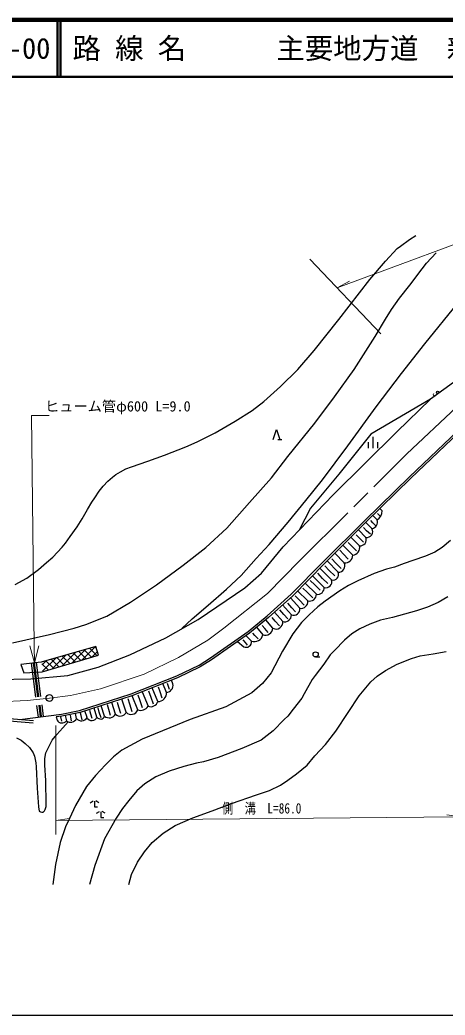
# Model space of a CAD drawing. Units: millimetres at full size, sheet at 1:1000; details may follow other scales. Extents: x 40000 to 680000, y 20000 to 380000.
# Drawn here: x 171120 to 245929, y 205000 to 380000 of the extents above; entities that cross this region are included whole.
import ezdxf
from ezdxf.enums import TextEntityAlignment as Align

# ---------------------------------------------------------------- set-up
doc = ezdxf.new("R2010")
doc.units = ezdxf.units.MM
doc.header["$LTSCALE"] = 1000
doc.linetypes.add('CHAIN', pattern=[18.5, 12, -1.5, 3.5, -1.5])
doc.linetypes.add('DASHED', pattern=[7.5, 6, -1.5])
for name, color, linetype, lineweight in [('M-BGD', 7, 'Continuous', 25), ('M-BMK', 2, 'CHAIN', 13), ('M-BMK-SRVR', 3, 'Continuous', 25), ('M-STR-HTXT', 7, 'Continuous', 13), ('M-TTL', 2, 'Continuous', 140), ('M-TTL-BAND', 7, 'Continuous', 25), ('M-TTL-LINE', 7, 'Continuous', 50)]:
    doc.layers.add(name, color=color, linetype=linetype, lineweight=lineweight)
doc.layers.add('M-TTL-TXT', color=7, linetype='Continuous')
doc.styles.add('ＭＳ ゴシック', font='')
doc.styles.get('ＭＳ ゴシック').set_extended_font_data('MS Gothic')

msp = doc.modelspace()

# ---------------------------------------------------------------- linework, layer by layer
at = {"layer": 'M-BGD'}
for p, q in [((233274, 304720), (233274, 306713)), ((216473, 306221), (217225, 306221)), ((232474, 304720), (232474, 305765)), ((234074, 304720), (234074, 305765)), ((234842, 293658), (234453, 294056)), ((233957, 292062), (233203, 292832)), ((234458, 292791), (234051, 293203)), ((233061, 290571), (231992, 291646)), ((233784, 290983), (233229, 291534)), ((230885, 287509), (229366, 289037)), ((232002, 288992), (230670, 290332)), ((231586, 288158), (230838, 288906)), ((232794, 289549), (232111, 290179)), ((227942, 287622), (229690, 285863)), ((230363, 286632), (229562, 287406)), ((228188, 284515), (226513, 286202)), ((228866, 285202), (228026, 286081)), ((225954, 281550), (223895, 283585)), ((227129, 282869), (225156, 284854)), ((227632, 283522), (226687, 284493)), ((224635, 280212), (222574, 282248)), ((225319, 280866), (224387, 281798)), ((226502, 282234), (225531, 283192)), ((223306, 279008), (221316, 280974)), ((223967, 279712), (222982, 280657)), ((218711, 278382), (220379, 276533)), ((221756, 277823), (219958, 279600)), ((222639, 278357), (221641, 279354)), ((218886, 275368), (217309, 277117)), ((219604, 275900), (218934, 276634)), ((221155, 277110), (220302, 277950)), ((217355, 274222), (215894, 275841)), ((218278, 274653), (217582, 275414)), ((212776, 273192), (213871, 271863)), ((215642, 273027), (214403, 274532)), ((216805, 273443), (216057, 274243)), ((210897, 271724), (211868, 270755)), ((213035, 271166), (212459, 271774)), ((214823, 272262), (214193, 272971)), ((182086, 267469), (184433, 269816)), ((184671, 268231), (183385, 269517)), ((184565, 269574), (184348, 269792)), ((209426, 270696), (210501, 269772)), ((211186, 270040), (210792, 270528)), ((175124, 265457), (177505, 267838)), ((176821, 265916), (179237, 268333)), ((178937, 266540), (177609, 267868)), ((179893, 266822), (178572, 268143)), ((178576, 266434), (180969, 268827)), ((180848, 267104), (179535, 268418)), ((180331, 266951), (182701, 269321)), ((181804, 267386), (180497, 268692)), ((182760, 267668), (181460, 268967)), ((183715, 267949), (182422, 269242)), ((183841, 267986), (184762, 268908)), ((223154, 267977), (223904, 267977)), ((176070, 265695), (174998, 266767)), ((175015, 266586), (175774, 267344)), ((177026, 265977), (175684, 267318)), ((177981, 266258), (176647, 267593)), ((195380, 260148), (194418, 262557)), ((196910, 261739), (196286, 263303)), ((197437, 262268), (197256, 262764)), ((198042, 263233), (197776, 263898)), ((191844, 258673), (190860, 261137)), ((192660, 261855), (193666, 259336)), ((194618, 259694), (194199, 260874)), ((196153, 260719), (195779, 261834)), ((186034, 257550), (185442, 259406)), ((187953, 257903), (187286, 259994)), ((188894, 258036), (188520, 259176)), ((189819, 258249), (189080, 260567)), ((190873, 258326), (190454, 259692)), ((192695, 259041), (192274, 260276)), ((178482, 256682), (178307, 257429)), ((179111, 257705), (179297, 256754)), ((180222, 256739), (180087, 257384)), ((181074, 257151), (180897, 258055)), ((182066, 256926), (181886, 257687)), ((182931, 257302), (182554, 258485)), ((183833, 257132), (183614, 257944)), ((184672, 257399), (184162, 258998)), ((185403, 257287), (185091, 258272)), ((187066, 257693), (186762, 258744)), ((183511, 242349), (184036, 242652)), ((185011, 242349), (184486, 242652)), ((184618, 240505), (185143, 240808)), ((186118, 240505), (185593, 240808))]:
    msp.add_line(p, q, dxfattribs=at)
at = {"layer": 'M-BGD', "linetype": 'DASHED'}
for p, q in [((232111, 290179), (231547, 290750)), ((233229, 291534), (232833, 291965)), ((230838, 288906), (230280, 289456)), ((229562, 287406), (228876, 288115)), ((226687, 284493), (225972, 285255)), ((228026, 286081), (227422, 286727)), ((225531, 283192), (224744, 283996)), ((224387, 281798), (223539, 282691)), ((221641, 279354), (220899, 280098)), ((222982, 280657), (222211, 281425)), ((220302, 277950), (219549, 278747)), ((218934, 276634), (218252, 277435)), ((216057, 274243), (215482, 274941)), ((217582, 275414), (216840, 276238)), ((214193, 272971), (213732, 273491)), ((212459, 271774), (212106, 272179)), ((210792, 270528), (210425, 270990)), ((173090, 266869), (174315, 257407)), ((173470, 266915), (174695, 257457)), ((173648, 266937), (174873, 257480)), ((173990, 266979), (175215, 257524)), ((195779, 261834), (195494, 262691)), ((197256, 262764), (197068, 263308)), ((192274, 260276), (191914, 261256)), ((194199, 260874), (193816, 261964)), ((185091, 258272), (184867, 259014)), ((186762, 258744), (186528, 259540)), ((188520, 259176), (188266, 259984)), ((190454, 259692), (190159, 260624)), ((180087, 257384), (180027, 257733)), ((181886, 257687), (181792, 258097)), ((183614, 257944), (183453, 258568))]:
    msp.add_line(p, q, dxfattribs=at)
at = {"layer": 'M-BGD'}
for points in [[(170276, 280726), (172319, 281841), (174391, 283328), (175818, 284587), (176914, 285499), (178564, 287285), (179148, 288005), (179940, 289140), (181190, 290848), (182094, 292264), (183006, 293919), (183799, 295189), (184279, 295964), (185055, 297124), (185792, 298019), (186593, 298911), (187385, 299607), (188017, 300047), (188809, 300534), (189777, 301038), (190769, 301406), (193639, 302385), (196567, 303433), (200316, 304924), (202285, 305804), (205463, 307372), (208993, 309424), (211970, 311288), (214046, 312911), (216994, 315527), (220001, 318533), (222889, 321869), (227229, 327331), (232703, 334335), (235470, 337582), (237500, 339796), (238060, 340237), (239680, 341395), (240753, 342115)], [(169814, 270476), (176320, 271919), (180687, 273032), (182749, 273677), (186403, 275155), (190595, 277641), (195181, 280641), (199861, 284101), (203810, 287231), (207502, 290647), (211538, 295133), (215387, 299491), (218274, 303212), (223031, 309100), (226493, 313742), (229907, 318538), (233613, 324310), (235414, 327379), (236469, 329047), (237899, 331054), (239704, 333334), (241883, 336227), (242650, 337235), (244366, 339052)], [(199638, 272964), (201422, 274665), (204252, 277079), (207454, 279924), (210040, 282313), (212699, 285263), (214967, 287750), (218292, 291689), (221438, 295468), (224341, 299149), (228809, 305085), (233810, 311960), (238280, 317803), (242354, 323020), (248176, 330173)], [(321086, 307438), (321800, 308731), (310864, 314753), (297627, 322034), (291464, 323947), (285492, 324077), (278757, 324823), (276928, 322845), (274481, 323884), (273253, 324686), (270610, 325972), (268579, 327849), (259164, 324808), (251061, 318870), (243369, 313337), (232873, 307160), (227203, 300096), (222235, 294146), (220231, 290258)], [(93121, 305622), (115651, 286043), (126239, 277372), (133946, 272042), (137909, 269758), (142689, 267710), (147383, 266153), (153636, 264852), (159631, 264282), (166957, 263987), (173066, 264154), (179563, 264727), (184872, 266163), (190461, 268375), (196797, 271341), (202479, 274586), (210687, 280117), (213615, 282736), (217418, 287327), (226227, 296508), (237424, 307569), (243369, 313337)], [(215686, 306221), (216268, 308003), (216850, 306221)], [(171135, 256995), (178464, 257945), (181615, 258563), (190710, 261465), (198718, 264662), (202654, 266547), (204650, 267800), (211309, 272451), (214641, 275195), (218861, 279002), (224495, 284704), (231802, 291965), (239654, 299650), (248097, 307698)], [(248339, 307431), (239904, 299391), (232055, 291709), (224750, 284450), (219110, 278742), (214876, 274922), (211527, 272164), (204849, 267500), (202828, 266231), (198862, 264332), (190832, 261125), (181705, 258214), (178522, 257589), (177485, 257455), (177650, 256848)], [(89135, 301072), (100882, 290758), (110156, 282463), (117584, 276721), (125459, 271216), (131077, 267391), (136446, 263800), (139530, 262055), (143075, 260648), (148162, 259437), (153354, 258573), (160164, 257897), (173504, 256801)], [(88871, 300772), (100617, 290458), (109900, 282155), (117347, 276399), (125232, 270887), (130853, 267060), (136236, 263459), (139357, 261693), (142954, 260266), (148083, 259044), (153302, 258177), (160128, 257499), (173471, 256402)], [(246874, 288482), (245383, 287244), (244120, 286395), (242505, 285699), (240255, 284919), (238740, 284392), (237042, 283795), (235619, 283428), (233461, 282648), (230547, 281387), (228917, 280538), (227397, 279589), (224827, 277800), (223518, 276790), (222004, 275391), (220649, 274015), (219135, 272042), (217321, 268968), (215313, 265164), (213784, 263325), (211897, 261646), (207329, 259235), (201062, 256987), (192605, 253544), (189038, 251559), (187598, 250401), (186189, 249024), (184404, 247115), (182813, 245172), (180897, 241857), (179847, 239566), (179146, 238098), (178194, 235342), (177410, 231454), (176911, 227969)], [(246407, 278539), (244683, 277535), (242808, 276725), (240886, 276100), (238779, 275522), (236696, 274943), (234542, 274434), (232714, 273763), (230931, 272907), (229542, 272051), (228222, 270917), (226446, 269102), (225727, 268353), (224583, 266700), (223045, 264724), (222550, 264010), (221157, 261477), (220736, 260735), (219191, 258770), (218268, 257587), (217588, 256969), (215677, 254958), (213554, 253335), (210182, 251900), (206013, 250317), (203433, 249523), (202220, 249300), (199970, 248739), (197391, 247875), (195062, 246886), (193082, 245659), (191702, 244447), (190280, 242747), (189192, 241312), (188049, 239612), (186025, 235972), (184296, 231310), (183352, 227969)], [(190301, 227969), (190753, 229735), (191785, 231911), (193043, 233719), (194401, 235373), (196309, 236997), (198461, 238347), (201529, 239689), (204922, 240932), (208343, 242218), (212731, 243750), (215035, 244513), (216986, 245459), (218234, 246315), (219806, 247399), (221641, 248940), (223027, 250579), (224897, 252566), (226721, 254925), (228856, 258232), (230823, 261138), (232887, 263582), (233962, 264614), (235438, 265581), (237488, 266725), (240018, 267728), (241517, 268166), (243821, 268519), (246104, 268960)], [(170531, 253779), (171346, 253318), (172020, 252787), (172800, 252078), (173438, 251121), (173687, 250519), (173899, 249384), (173997, 248636), (174144, 244919), (174372, 241601), (174538, 240841), (174722, 240738), (174981, 240674), (175224, 240711), (175456, 240906), (175591, 241143), (175764, 241704), (175742, 242049), (175665, 246258), (175504, 248958), (175533, 250143), (175707, 251136), (176777, 253316), (177627, 254352), (178675, 255538), (179638, 256565)], [(184261, 242594), (184261, 241612), (184786, 241612)], [(185368, 240751), (185368, 239768), (185893, 239768)]]:
    msp.add_lwpolyline(points, dxfattribs=at)
msp.add_lwpolyline([(175022, 265386), (184938, 268310), (184489, 269832), (174868, 267085), (171311, 266652), (171809, 265161)], close=True, dxfattribs=at)
for centre, radius in [((244611, 314508), 225), ((223154, 268427), 450)]:
    msp.add_circle(centre, radius, dxfattribs=at)
for centre, radius, start, end in [((244077, 314105), 225, 146.63114, 326.63114), ((233098, 293582), 1746, 299.47069, 2.49038), ((232122, 290056), 1071, 263.57471, 28.69127), ((232910, 291676), 1116, 277.7937, 20.24757), ((230960, 288614), 1108, 266.08817, 19.93098), ((229549, 287222), 1367, 275.95447, 12.12107), ((228312, 285889), 1379, 264.87009, 358.93259), ((227100, 284051), 1183, 271.38542, 23.09222), ((226236, 282482), 973, 253.18161, 23.4314), ((223525, 280101), 1115, 258.66086, 5.67155), ((224962, 281209), 1050, 251.88889, 18.96111), ((222043, 279054), 1264, 256.87822, 357.89376), ((219252, 276439), 1131, 251.16156, 4.79195), ((220588, 277690), 1176, 259.76176, 6.50582), ((217713, 275339), 1173, 252.21476, 1.40693), ((214272, 273181), 1378, 253.0668, 353.58637), ((216198, 274056), 1169, 241.59078, 8.1759), ((212379, 272195), 1528, 250.44797, 347.43558), ((210928, 270620), 950, 243.30474, 8.17008), ((196836, 262971), 1234, 273.43225, 12.25568), ((195460, 261602), 1456, 266.82273, 5.41248), ((192378, 260039), 1466, 248.63076, 331.37385), ((194164, 260500), 1266, 246.81937, 343.87762), ((181949, 257890), 1145, 220.1748, 329.11832), ((183780, 257730), 950, 206.70307, 339.68265), ((185313, 257834), 775, 214.13842, 338.49954), ((186836, 258581), 1306, 232.10134, 328.75185), ((188761, 258752), 1172, 226.41918, 334.54343), ((190698, 259096), 1221, 223.92665, 339.74092), ((178508, 257395), 1017, 212.54842, 320.90431), ((180026, 257667), 1168, 231.40647, 333.83408)]:
    msp.add_arc(centre, radius, start, end, dxfattribs=at)
at = {"layer": 'M-BMK'}
msp.add_lwpolyline([(167467, 260112), (172377, 260347), (176317, 260759), (180022, 261200), (185314, 262347), (192979, 264927), (199001, 267878), (204192, 270910), (206995, 273023), (214689, 279118), (220294, 284860), (239196, 303670), (249335, 313227)], dxfattribs=at)
at = {"layer": 'M-BMK-SRVR'}
msp.add_circle((176317, 260759), 600, dxfattribs=at)
at = {"layer": 'M-STR-HTXT'}
for p, q in [((234634, 324825), (222129, 337898)), ((173688, 266942), (172850, 269932)), ((173688, 266942), (173653, 269942)), ((174457, 269951), (173688, 266942)), ((177420, 255921), (177420, 236730))]:
    msp.add_line(p, q, dxfattribs=at)
for points in [[(361174, 317286), (363160, 315842), (319046, 339308), (257940, 344379), (226922, 332887), (229083, 334052)], [(173653, 269942), (173182, 310436), (176282, 310436)], [(246218, 240199), (248652, 239880), (177420, 239201), (179847, 239566)]]:
    msp.add_lwpolyline(points, dxfattribs=at)
at = {"layer": 'M-TTL'}
msp.add_line((680000, 380000), (40000, 380000), dxfattribs=at)
at = {"layer": 'M-TTL-BAND'}
msp.add_line((40000, 205000), (579000, 205000), dxfattribs=at)
at = {"layer": 'M-TTL-LINE'}
for p, q in [((177750, 380000), (177750, 370000)), ((178250, 380000), (178250, 370000)), ((40000, 370000), (680000, 370000))]:
    msp.add_line(p, q, dxfattribs=at)

# ---------------------------------------------------------------- texts
at = {"layer": 'M-STR-HTXT', "style": 'ＭＳ ゴシック'}
msp.add_text('ヒューム管φ600 L=9.0', height=1833, dxfattribs=at).set_placement((175546, 310590), align=Align.BOTTOM_LEFT)
at = {"layer": 'M-STR-HTXT', "style": 'ＭＳ ゴシック', "width": 0.8}
msp.add_text('側\u3000溝\u3000L=86.0', height=1833, dxfattribs=at).set_placement((213651, 239900), align=Align.BOTTOM_CENTER)
at = {"layer": 'M-TTL-TXT', "style": 'ＭＳ ゴシック'}
for s, p in [('032-00', (161521, 375000)), ('路 線 名', (180380, 375000)), ('主要地方道\u3000新南陽津和野線', (216234, 375000))]:
    msp.add_text(s, height=3666, dxfattribs=at).set_placement(p, align=Align.MIDDLE_LEFT)

doc.saveas('drawing.dxf')
